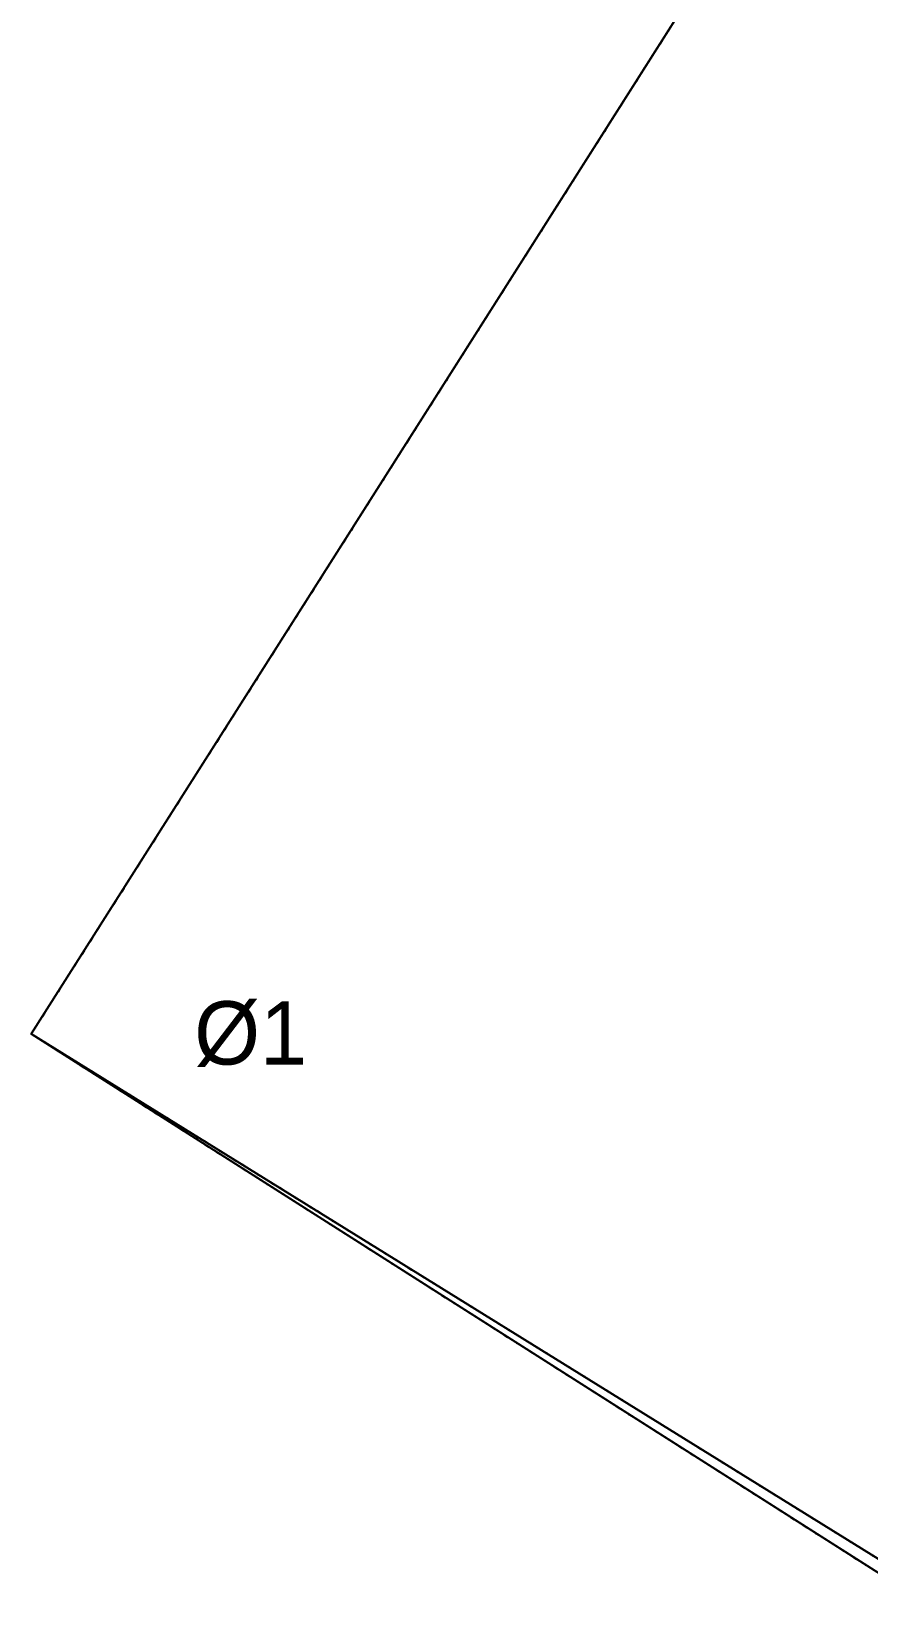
# Model space of a CAD drawing. Extents: x 676297 to 676945, y 613531 to 614154.
# Drawn here: x 676343 to 676362.84, y 613908.64 to 613945.69 of the extents above; entities that cross this region are included whole.
import ezdxf
from ezdxf.enums import TextEntityAlignment as Align

# ---------------------------------------------------------------- set-up
doc = ezdxf.new("R2010")
doc.units = 0
doc.header["$MEASUREMENT"] = 0
doc.linetypes.add('DOT', pattern=[0.25, 0, -0.25])
doc.layers.get('0').update_dxf_attribs({"linetype": 'CONTINUOUS'})
for name, color, linetype in [('10', 7, 'CONTINUOUS'), ('27', 7, 'CONTINUOUS'), ('62', 7, 'CONTINUOUS')]:
    doc.layers.add(name, color=color, linetype=linetype)
doc.styles.get("Standard").update_dxf_attribs({"font": 'txt', "height": 0.2})

msp = doc.modelspace()

# ---------------------------------------------------------------- linework, layer by layer
at = {"layer": '10', "color": 215, "linetype": 'CONTINUOUS'}
for p, q in [((676412.4, 614031.274), (676343.001, 613921.931)), ((676343.001, 613921.931), (676365.199, 613907.802))]:
    msp.add_line(p, q, dxfattribs=at)

# ---------------------------------------------------------------- texts
at = {"layer": '27', "color": 215, "linetype": 'CONTINUOUS'}
msp.add_text('%%c1', height=1.5, dxfattribs=at).set_placement((676348.198, 613921.958), align=Align.MIDDLE)

# ---------------------------------------------------------------- meshes
at = {"color": 7, "linetype": 'DOT'}
mesh = msp.add_polyface(dxfattribs=at)
corners = [(676365.199, 613907.802), (676343.001, 613921.931), (676365.366, 613908.065), (676412.226, 614030.999), (676434.626, 614017.111), (676412.4, 614031.274), (676412.4, 614031.274)]
mesh.append_faces([[corners[k] for k in face] for face in [(0, 0, 2, 1), (1, 2, 4, 3), (3, 4, 6, 5)]], dxfattribs={"vtx0": -1, "vtx2": -1, "color": 7})
at = {"layer": '62', "color": 7, "linetype": 'CONTINUOUS'}
mesh = msp.add_polyface(dxfattribs=at)
corners = [(676365.199, 613907.802), (676365.366, 613908.065), (676343.001, 613921.931), (676434.626, 614017.111), (676412.226, 614030.999), (676434.626, 614017.111), (676412.4, 614031.274)]
mesh.append_faces([[corners[k] for k in face] for face in [(0, 0, 1, 2), (2, 1, 3, 4), (4, 5, 6, 6)]], dxfattribs={"vtx0": -1, "vtx2": -1, "color": 7})

doc.saveas('drawing.dxf')
